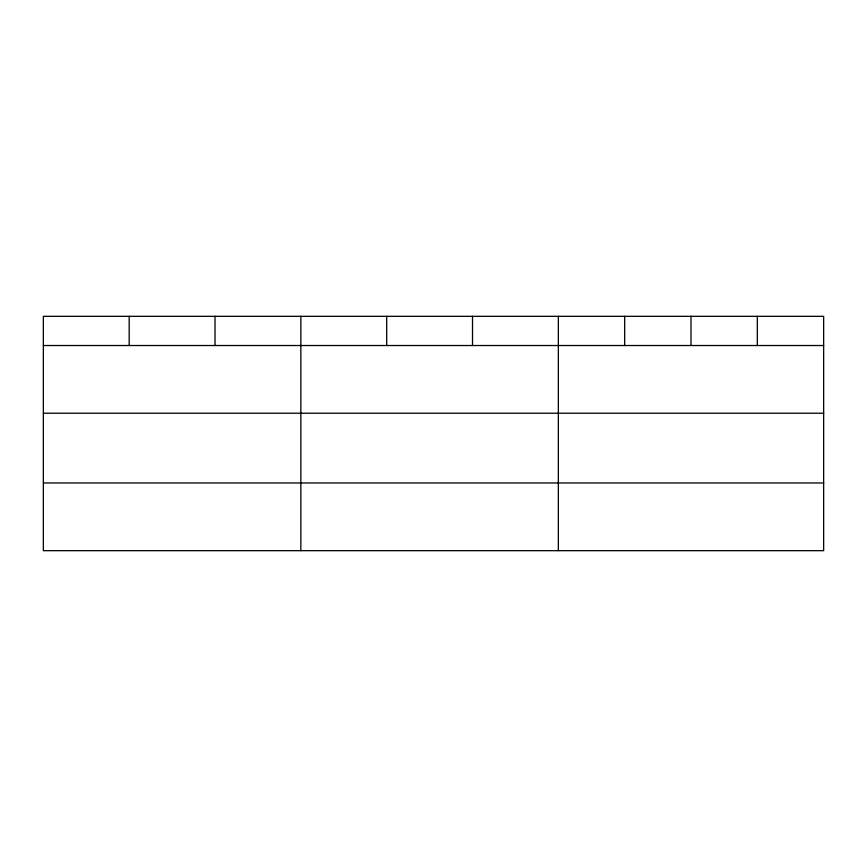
<?xml version="1.0" encoding="UTF-8"?>
<svg xmlns="http://www.w3.org/2000/svg" width="867" height="867" viewBox="0 0 867 867"><rect width="100%" height="100%" fill="white"/><g stroke="black" fill="none" stroke-linecap="round" stroke-linejoin="round"><path stroke-width="1.3" d="M823.65 413.223L823.65 316.325L43.35 316.325L43.35 550.675L823.65 550.675L823.65 413.223L43.35 413.223M43.35 345.521L823.65 345.521M43.35 482.973L823.65 482.973M757.324 316.325L757.324 345.521M690.999 316.325L690.999 345.521M624.673 316.325L624.673 345.521M558.348 316.325L558.348 550.675M472.515 316.325L472.515 345.521M386.682 316.325L386.682 345.521M300.849 316.325L300.849 550.675M215.016 316.325L215.016 345.521M129.183 316.325L129.183 345.521"/></g></svg>
